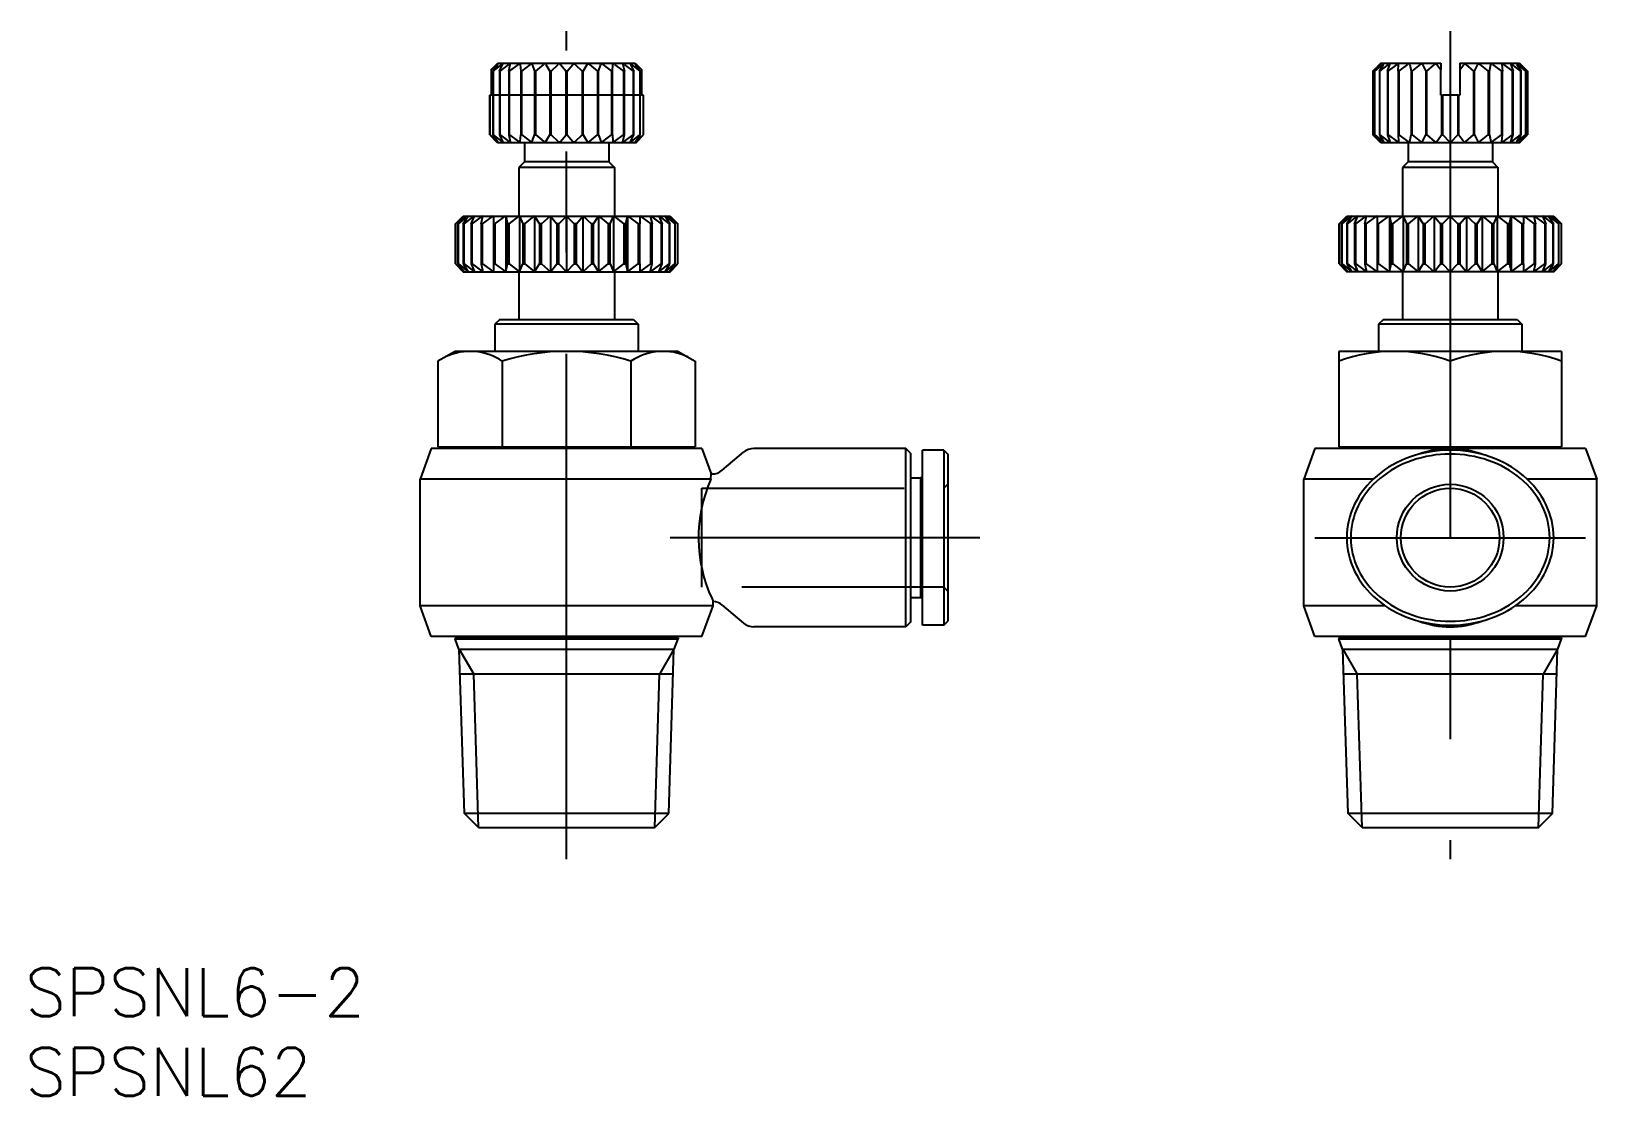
# Model space of a CAD drawing. Extents: x -89.1 to 9.2, y -35 to 31.8.
import ezdxf

# ---------------------------------------------------------------- set-up
doc = ezdxf.new("R2010")
doc.units = 0
doc.linetypes.add('CENTER', pattern=[50.8, 31.75, -6.35, 6.35, -6.35])
doc.linetypes.add('DASHED', pattern=[19.05, 12.7, -6.35])
doc.layers.get('0').update_dxf_attribs({"linetype": 'CONTINUOUS'})
doc.layers.add('CENTER', color=1, linetype='CENTER')
doc.styles.get("Standard").update_dxf_attribs({"font": 'txt.shx', "height": 3, "bigfont": 'bigfont.shx'})

# ---------------------------------------------------------------- blocks, each defined once
blk = doc.blocks.new('*U2')
at = {"color": 7, "linetype": 'CONTINUOUS'}
blk.add_text('SPSNL62', height=3, dxfattribs=at).set_placement((-89.508, -35.044))
blk = doc.blocks.new('*U3')
at = {"color": 7, "linetype": 'CONTINUOUS'}
blk.add_text('SPSNL6-2', height=3, dxfattribs=at).set_placement((-89.508, -30.044))

msp = doc.modelspace()

# ---------------------------------------------------------------- linework, layer by layer
at = {"color": 7, "linetype": 'CONTINUOUS'}
for p, q in [((-60.237, 29.378), (-59.849, 29.721)), ((-60.236, 29.377), (-59.81, 29.8)), ((-60.127, 29.301), (-59.82, 29.721)), ((-60.103, 29.301), (-59.578, 29.722)), ((-59.81, 29.8), (-51.193, 29.8)), ((-59.721, 29.3), (-59.52, 29.721)), ((-59.683, 29.301), (-59.127, 29.722)), ((-59.131, 29.3), (-59.043, 29.72)), ((-59.081, 29.301), (-58.519, 29.722)), ((-58.412, 29.72), (-58.383, 29.3)), ((-58.322, 29.301), (-57.778, 29.722)), ((-57.654, 29.72), (-57.508, 29.3)), ((-57.44, 29.301), (-56.938, 29.722)), ((-56.801, 29.721), (-56.546, 29.301)), ((-56.473, 29.301), (-56.036, 29.722)), ((-55.892, 29.721), (-55.538, 29.301)), ((-55.464, 29.301), (-55.11, 29.721)), ((-54.966, 29.722), (-54.529, 29.301)), ((-54.456, 29.301), (-54.201, 29.721)), ((-54.064, 29.722), (-53.562, 29.301)), ((-53.494, 29.3), (-53.349, 29.72)), ((-53.224, 29.722), (-52.68, 29.301)), ((-52.619, 29.3), (-52.59, 29.72)), ((-52.483, 29.722), (-51.922, 29.301)), ((-51.959, 29.72), (-51.871, 29.3)), ((-51.875, 29.722), (-51.319, 29.301)), ((-51.482, 29.721), (-51.281, 29.3)), ((-51.425, 29.722), (-50.899, 29.301)), ((-51.193, 29.8), (-50.766, 29.377)), ((-51.182, 29.721), (-50.876, 29.301)), ((-51.153, 29.721), (-50.765, 29.378)), ((-4.851, 29.301), (-4.414, 29.722)), ((-4.35, 29.8), (-4.85, 29.3)), ((-4.753, 29.301), (-4.399, 29.721)), ((-4.737, 29.301), (-4.236, 29.722)), ((-4.447, 29.301), (-4.192, 29.721)), ((-4.416, 29.301), (-3.873, 29.722)), ((-4.35, 29.8), (-0.6, 29.8)), ((-3.947, 29.3), (-3.801, 29.72)), ((-3.902, 29.301), (-3.34, 29.722)), ((-3.274, 29.3), (-3.244, 29.72)), ((-3.218, 29.301), (-2.662, 29.722)), ((-2.546, 29.72), (-2.458, 29.3)), ((-2.393, 29.301), (-1.867, 29.722)), ((-1.736, 29.721), (-1.534, 29.3)), ((-1.463, 29.301), (-0.991, 29.722)), ((-0.851, 29.721), (-0.599, 29.378)), ((-0.6, 29.8), (-0.6, 29.377)), ((0.599, 29.378), (0.851, 29.721)), ((0.6, 29.8), (0.6, 29.377)), ((0.6, 29.8), (4.35, 29.8)), ((0.991, 29.722), (1.463, 29.301)), ((1.534, 29.3), (1.736, 29.721)), ((1.867, 29.722), (2.393, 29.301)), ((2.458, 29.3), (2.546, 29.72)), ((2.662, 29.722), (3.218, 29.301)), ((3.244, 29.72), (3.274, 29.3)), ((3.34, 29.722), (3.902, 29.301)), ((3.801, 29.72), (3.947, 29.3)), ((3.873, 29.722), (4.416, 29.301)), ((4.192, 29.721), (4.447, 29.301)), ((4.236, 29.722), (4.737, 29.301)), ((4.35, 29.8), (4.85, 29.3)), ((4.399, 29.721), (4.753, 29.301)), ((4.414, 29.722), (4.851, 29.301)), ((-60.236, 29.377), (-60.236, 27.8)), ((-60.102, 29.3), (-60.125, 29.3)), ((-60.125, 29.3), (-60.125, 25.3)), ((-60.102, 25.3), (-60.102, 29.3)), ((-59.682, 29.3), (-59.72, 29.3)), ((-59.72, 29.3), (-59.72, 25.3)), ((-59.682, 25.3), (-59.682, 29.3)), ((-59.08, 29.3), (-59.131, 29.3)), ((-59.131, 29.3), (-59.131, 25.3)), ((-59.08, 25.3), (-59.08, 29.3)), ((-58.321, 29.3), (-58.383, 29.3)), ((-58.383, 29.3), (-58.383, 25.3)), ((-58.321, 25.3), (-58.321, 29.3)), ((-57.439, 29.3), (-57.509, 29.3)), ((-57.509, 29.3), (-57.509, 25.3)), ((-57.439, 25.3), (-57.439, 29.3)), ((-56.472, 29.3), (-56.547, 29.3)), ((-56.547, 29.3), (-56.547, 25.3)), ((-56.472, 25.3), (-56.472, 29.3)), ((-55.463, 29.3), (-55.54, 29.3)), ((-55.54, 29.3), (-55.54, 25.3)), ((-55.463, 25.3), (-55.463, 29.3)), ((-54.455, 29.3), (-54.53, 29.3)), ((-54.53, 29.3), (-54.53, 25.3)), ((-54.455, 25.3), (-54.455, 29.3)), ((-53.493, 29.3), (-53.564, 29.3)), ((-53.564, 29.3), (-53.564, 25.3)), ((-53.493, 25.3), (-53.493, 29.3)), ((-52.619, 29.3), (-52.682, 29.3)), ((-52.682, 29.3), (-52.682, 25.3)), ((-52.619, 25.3), (-52.619, 29.3)), ((-51.871, 29.3), (-51.923, 29.3)), ((-51.923, 29.3), (-51.923, 25.3)), ((-51.871, 25.3), (-51.871, 29.3)), ((-51.282, 29.3), (-51.32, 29.3)), ((-51.32, 29.3), (-51.32, 25.3)), ((-51.282, 25.3), (-51.282, 29.3)), ((-50.877, 29.3), (-50.9, 29.3)), ((-50.9, 29.3), (-50.9, 25.3)), ((-50.877, 25.3), (-50.877, 29.3)), ((-50.766, 27.8), (-50.766, 29.377)), ((-4.85, 25.3), (-4.85, 29.3)), ((-4.85, 29.3), (-4.85, 29.3)), ((-4.85, 29.3), (-4.85, 25.3)), ((-4.752, 29.3), (-4.752, 25.3)), ((-4.736, 29.3), (-4.752, 29.3)), ((-4.736, 25.3), (-4.736, 29.3)), ((-4.446, 29.3), (-4.446, 25.3)), ((-4.415, 29.3), (-4.446, 29.3)), ((-4.415, 25.3), (-4.415, 29.3)), ((-3.946, 29.3), (-3.946, 25.3)), ((-3.901, 29.3), (-3.946, 29.3)), ((-3.901, 25.3), (-3.901, 29.3)), ((-3.274, 29.3), (-3.274, 25.3)), ((-3.217, 29.3), (-3.274, 29.3)), ((-3.217, 25.3), (-3.217, 29.3)), ((-2.458, 29.3), (-2.458, 25.3)), ((-2.392, 29.3), (-2.458, 29.3)), ((-2.392, 25.3), (-2.392, 29.3)), ((-1.535, 29.3), (-1.535, 25.3)), ((-1.462, 29.3), (-1.535, 29.3)), ((-1.462, 25.3), (-1.462, 29.3)), ((-0.6, 27.8), (-0.6, 29.377)), ((0.6, 29.377), (0.6, 27.8)), ((1.462, 29.3), (1.462, 25.3)), ((1.535, 29.3), (1.462, 29.3)), ((1.535, 25.3), (1.535, 29.3)), ((2.392, 29.3), (2.392, 25.3)), ((2.458, 29.3), (2.392, 29.3)), ((2.458, 25.3), (2.458, 29.3)), ((3.217, 29.3), (3.217, 25.3)), ((3.274, 29.3), (3.217, 29.3)), ((3.274, 25.3), (3.274, 29.3)), ((3.901, 29.3), (3.901, 25.3)), ((3.946, 29.3), (3.901, 29.3)), ((3.946, 25.3), (3.946, 29.3)), ((4.415, 29.3), (4.415, 25.3)), ((4.446, 29.3), (4.415, 29.3)), ((4.446, 25.3), (4.446, 29.3)), ((4.736, 29.3), (4.736, 25.3)), ((4.752, 29.3), (4.736, 29.3)), ((4.752, 25.3), (4.752, 29.3)), ((4.85, 29.3), (4.85, 25.3)), ((4.85, 29.3), (4.85, 29.3)), ((4.85, 29.3), (4.85, 25.3)), ((-60.328, 27.8), (-60.32, 27.8)), ((-60.328, 27.8), (-60.328, 25.3)), ((-60.236, 27.8), (-60.32, 27.8)), ((-60.32, 25.3), (-60.32, 27.8)), ((-50.682, 27.8), (-50.766, 27.8)), ((-50.682, 27.8), (-50.674, 27.8)), ((-50.682, 27.8), (-50.682, 25.3)), ((-50.674, 25.3), (-50.674, 27.8)), ((-0.545, 27.8), (-0.6, 27.8)), ((-0.545, 27.8), (-0.545, 25.3)), ((-0.545, 27.8), (-0.469, 27.8)), ((-0.071, 27.8), (-0.469, 27.8)), ((-0.469, 25.3), (-0.469, 27.8)), ((0.071, 27.8), (-0.071, 27.8)), ((0.469, 27.8), (0.071, 27.8)), ((0.469, 27.8), (0.469, 25.3)), ((0.469, 27.8), (0.545, 27.8)), ((0.6, 27.8), (0.545, 27.8)), ((0.545, 25.3), (0.545, 27.8)), ((-60.33, 25.299), (-59.932, 24.879)), ((-60.328, 25.3), (-60.32, 25.3)), ((-60.321, 25.299), (-59.85, 24.878)), ((-60.127, 25.299), (-59.82, 24.879)), ((-60.125, 25.3), (-60.102, 25.3)), ((-60.103, 25.299), (-59.578, 24.878)), ((-59.93, 24.88), (-59.901, 24.85)), ((-59.851, 24.8), (-59.901, 24.85)), ((-51.151, 24.8), (-59.851, 24.8)), ((-59.721, 25.3), (-59.52, 24.879)), ((-59.72, 25.3), (-59.682, 25.3)), ((-59.683, 25.299), (-59.127, 24.878)), ((-59.131, 25.3), (-59.08, 25.3)), ((-59.131, 25.3), (-59.043, 24.88)), ((-59.081, 25.299), (-58.519, 24.878)), ((-58.412, 24.88), (-58.383, 25.3)), ((-58.383, 25.3), (-58.321, 25.3)), ((-58.322, 25.299), (-57.778, 24.878)), ((-58.151, 24.8), (-58.151, 23.6)), ((-57.654, 24.88), (-57.508, 25.3)), ((-57.509, 25.3), (-57.439, 25.3)), ((-57.44, 25.299), (-56.938, 24.878)), ((-56.801, 24.879), (-56.546, 25.299)), ((-56.547, 25.3), (-56.472, 25.3)), ((-56.473, 25.299), (-56.036, 24.878)), ((-55.892, 24.879), (-55.538, 25.299)), ((-55.54, 25.3), (-55.463, 25.3)), ((-55.464, 25.299), (-55.11, 24.879)), ((-54.966, 24.878), (-54.529, 25.299)), ((-54.53, 25.3), (-54.455, 25.3)), ((-54.456, 25.299), (-54.201, 24.879)), ((-54.064, 24.878), (-53.562, 25.299)), ((-53.564, 25.3), (-53.493, 25.3)), ((-53.494, 25.3), (-53.349, 24.88)), ((-53.224, 24.878), (-52.68, 25.299)), ((-52.851, 24.8), (-52.851, 23.6)), ((-52.682, 25.3), (-52.619, 25.3)), ((-52.619, 25.3), (-52.59, 24.88)), ((-52.483, 24.878), (-51.922, 25.299)), ((-51.959, 24.88), (-51.871, 25.3)), ((-51.923, 25.3), (-51.871, 25.3)), ((-51.875, 24.878), (-51.319, 25.299)), ((-51.482, 24.879), (-51.281, 25.3)), ((-51.425, 24.878), (-50.899, 25.299)), ((-51.32, 25.3), (-51.282, 25.3)), ((-51.182, 24.879), (-50.876, 25.299)), ((-51.153, 24.878), (-50.681, 25.299)), ((-51.151, 24.8), (-51.101, 24.85)), ((-51.101, 24.85), (-51.072, 24.88)), ((-51.07, 24.879), (-50.673, 25.299)), ((-50.9, 25.3), (-50.877, 25.3)), ((-50.682, 25.3), (-50.674, 25.3)), ((-4.851, 25.299), (-4.414, 24.878)), ((-4.85, 25.3), (-4.85, 25.3)), ((-4.35, 24.8), (-4.85, 25.3)), ((-4.753, 25.299), (-4.399, 24.879)), ((-4.752, 25.3), (-4.736, 25.3)), ((-4.737, 25.299), (-4.236, 24.878)), ((-4.447, 25.299), (-4.192, 24.879)), ((-4.446, 25.3), (-4.415, 25.3)), ((-4.416, 25.299), (-3.873, 24.878)), ((4.35, 24.8), (-4.35, 24.8)), ((-3.947, 25.3), (-3.801, 24.88)), ((-3.946, 25.3), (-3.901, 25.3)), ((-3.902, 25.299), (-3.34, 24.878)), ((-3.274, 25.3), (-3.244, 24.88)), ((-3.274, 25.3), (-3.217, 25.3)), ((-3.218, 25.299), (-2.662, 24.878)), ((-2.65, 24.8), (-2.65, 23.6)), ((-2.546, 24.88), (-2.458, 25.3)), ((-2.458, 25.3), (-2.392, 25.3)), ((-2.393, 25.299), (-1.867, 24.878)), ((-1.736, 24.879), (-1.534, 25.3)), ((-1.535, 25.3), (-1.462, 25.3)), ((-1.463, 25.299), (-0.991, 24.878)), ((-0.85, 24.879), (-0.544, 25.299)), ((-0.545, 25.3), (-0.469, 25.3)), ((-0.47, 25.299), (-0.072, 24.879)), ((0.072, 24.879), (0.47, 25.299)), ((0.469, 25.3), (0.545, 25.3)), ((0.544, 25.299), (0.85, 24.879)), ((0.991, 24.878), (1.463, 25.299)), ((1.462, 25.3), (1.535, 25.3)), ((1.534, 25.3), (1.736, 24.879)), ((1.867, 24.878), (2.393, 25.299)), ((2.392, 25.3), (2.458, 25.3)), ((2.458, 25.3), (2.546, 24.88)), ((2.65, 24.8), (2.65, 23.6)), ((2.662, 24.878), (3.218, 25.299)), ((3.217, 25.3), (3.274, 25.3)), ((3.244, 24.88), (3.274, 25.3)), ((3.34, 24.878), (3.902, 25.299)), ((3.801, 24.88), (3.947, 25.3)), ((3.873, 24.878), (4.416, 25.299)), ((3.901, 25.3), (3.946, 25.3)), ((4.192, 24.879), (4.447, 25.299)), ((4.236, 24.878), (4.737, 25.299)), ((4.35, 24.8), (4.85, 25.3)), ((4.399, 24.879), (4.753, 25.299)), ((4.414, 24.878), (4.851, 25.299)), ((4.415, 25.3), (4.446, 25.3)), ((4.736, 25.3), (4.752, 25.3)), ((4.85, 25.3), (4.85, 25.3)), ((-58.151, 23.6), (-58.501, 23.25)), ((-52.851, 23.6), (-58.151, 23.6)), ((-52.851, 23.6), (-52.501, 23.25)), ((-2.65, 23.6), (-3, 23.25)), ((2.65, 23.6), (-2.65, 23.6)), ((2.65, 23.6), (3, 23.25)), ((-52.501, 23.25), (-58.501, 23.25)), ((-58.501, 23.25), (-58.501, 20.2)), ((-52.501, 23.25), (-52.501, 20.2)), ((3, 23.25), (-3, 23.25)), ((-3, 23.25), (-3, 20.2)), ((3, 23.25), (3, 20.2)), ((-62.486, 19.701), (-62.003, 20.201)), ((-62.474, 19.7), (-62.484, 19.7)), ((-62.484, 19.7), (-62.484, 17.2)), ((-62.475, 19.701), (-61.922, 20.202)), ((-62.474, 17.2), (-62.474, 19.7)), ((-62.324, 19.701), (-61.922, 20.201)), ((-62.292, 19.7), (-62.323, 19.7)), ((-62.323, 19.7), (-62.323, 17.2)), ((-62.293, 19.701), (-61.684, 20.202)), ((-62.292, 17.2), (-62.292, 19.7)), ((-62.004, 20.2), (-48.998, 20.2)), ((-61.994, 19.701), (-61.684, 20.201)), ((-61.993, 19.7), (-61.993, 17.2)), ((-61.943, 19.7), (-61.993, 19.7)), ((-61.944, 19.702), (-61.294, 20.202)), ((-61.943, 17.2), (-61.943, 19.7)), ((-61.505, 19.7), (-61.294, 20.2)), ((-61.504, 19.7), (-61.504, 17.2)), ((-61.435, 19.7), (-61.504, 19.7)), ((-61.436, 19.702), (-60.761, 20.202)), ((-61.435, 17.2), (-61.435, 19.7)), ((-60.867, 19.7), (-60.76, 20.2)), ((-60.867, 19.7), (-60.867, 17.2)), ((-60.781, 19.7), (-60.867, 19.7)), ((-60.782, 19.702), (-60.099, 20.202)), ((-60.781, 17.2), (-60.781, 19.7)), ((-60.097, 20.2), (-60.097, 19.7)), ((-60.097, 19.7), (-60.097, 17.2)), ((-59.997, 19.7), (-60.097, 19.7)), ((-59.998, 19.702), (-59.323, 20.202)), ((-59.997, 17.2), (-59.997, 19.7)), ((-59.322, 20.2), (-59.322, 16.7)), ((-59.321, 20.2), (-59.214, 19.7)), ((-59.215, 19.7), (-59.215, 17.2)), ((-59.102, 19.7), (-59.215, 19.7)), ((-59.103, 19.702), (-58.453, 20.202)), ((-59.102, 17.2), (-59.102, 19.7)), ((-58.452, 20.2), (-58.452, 16.7)), ((-58.451, 20.2), (-58.24, 19.7)), ((-58.241, 19.7), (-58.241, 17.2)), ((-58.119, 19.7), (-58.241, 19.7)), ((-58.12, 19.701), (-57.511, 20.202)), ((-58.119, 17.2), (-58.119, 19.7)), ((-57.51, 20.2), (-57.51, 16.7)), ((-57.508, 20.201), (-57.198, 19.701)), ((-57.199, 19.7), (-57.199, 17.2)), ((-57.071, 19.7), (-57.199, 19.7)), ((-57.072, 19.701), (-56.519, 20.202)), ((-57.071, 17.2), (-57.071, 19.7)), ((-56.518, 20.2), (-56.518, 16.7)), ((-56.516, 20.201), (-56.115, 19.701)), ((-56.116, 19.7), (-56.116, 17.2)), ((-55.984, 19.7), (-56.116, 19.7)), ((-55.986, 19.701), (-55.503, 20.201)), ((-55.984, 17.2), (-55.984, 19.7)), ((-55.501, 20.2), (-55.501, 16.7)), ((-55.5, 20.201), (-55.017, 19.701)), ((-55.018, 19.7), (-55.018, 17.2)), ((-54.886, 19.7), (-55.018, 19.7)), ((-54.887, 19.701), (-54.486, 20.201)), ((-54.886, 17.2), (-54.886, 19.7)), ((-54.484, 20.2), (-54.484, 16.7)), ((-54.483, 20.202), (-53.93, 19.701)), ((-53.931, 19.7), (-53.931, 17.2)), ((-53.803, 19.7), (-53.931, 19.7)), ((-53.804, 19.701), (-53.494, 20.201)), ((-53.803, 17.2), (-53.803, 19.7)), ((-53.492, 20.2), (-53.492, 16.7)), ((-53.491, 20.202), (-52.882, 19.701)), ((-52.883, 19.7), (-52.883, 17.2)), ((-52.761, 19.7), (-52.883, 19.7)), ((-52.762, 19.7), (-52.551, 20.2)), ((-52.761, 17.2), (-52.761, 19.7)), ((-52.55, 20.2), (-52.55, 16.7)), ((-52.549, 20.202), (-51.899, 19.702)), ((-51.9, 19.7), (-51.9, 17.2)), ((-51.787, 19.7), (-51.9, 19.7)), ((-51.788, 19.7), (-51.681, 20.2)), ((-51.787, 17.2), (-51.787, 19.7)), ((-51.68, 20.2), (-51.68, 16.7)), ((-51.679, 20.202), (-51.004, 19.702)), ((-51.005, 19.7), (-51.005, 17.2)), ((-50.905, 19.7), (-51.005, 19.7)), ((-50.905, 20.2), (-50.905, 19.7)), ((-50.905, 17.2), (-50.905, 19.7)), ((-50.904, 20.202), (-50.22, 19.702)), ((-50.242, 20.2), (-50.135, 19.7)), ((-50.241, 20.202), (-49.566, 19.702)), ((-50.221, 19.7), (-50.221, 17.2)), ((-50.136, 19.7), (-50.221, 19.7)), ((-50.136, 17.2), (-50.136, 19.7)), ((-49.708, 20.202), (-49.058, 19.702)), ((-49.708, 20.2), (-49.497, 19.7)), ((-49.567, 19.7), (-49.567, 17.2)), ((-49.498, 19.7), (-49.567, 19.7)), ((-49.498, 17.2), (-49.498, 19.7)), ((-49.318, 20.202), (-48.709, 19.701)), ((-49.318, 20.201), (-49.008, 19.701)), ((-49.08, 20.202), (-48.527, 19.701)), ((-49.08, 20.201), (-48.678, 19.701)), ((-49.06, 19.7), (-49.06, 17.2)), ((-49.009, 19.7), (-49.06, 19.7)), ((-49.009, 17.2), (-49.009, 19.7)), ((-49, 20.201), (-48.517, 19.701)), ((-48.71, 19.7), (-48.71, 17.2)), ((-48.679, 19.7), (-48.71, 19.7)), ((-48.679, 17.2), (-48.679, 19.7)), ((-48.528, 19.7), (-48.528, 17.2)), ((-48.518, 19.7), (-48.528, 19.7)), ((-48.518, 17.2), (-48.518, 19.7)), ((-6.985, 19.701), (-6.501, 20.201)), ((-6.983, 19.7), (-6.983, 17.2)), ((-6.973, 19.7), (-6.983, 19.7)), ((-6.974, 19.701), (-6.421, 20.202)), ((-6.973, 17.2), (-6.973, 19.7)), ((-6.823, 19.701), (-6.421, 20.201)), ((-6.822, 19.7), (-6.822, 17.2)), ((-6.791, 19.7), (-6.822, 19.7)), ((-6.792, 19.701), (-6.183, 20.202)), ((-6.791, 17.2), (-6.791, 19.7)), ((-6.5, 20.2), (-6.42, 20.2)), ((-6.493, 19.701), (-6.183, 20.201)), ((-6.492, 19.7), (-6.492, 17.2)), ((-6.442, 19.7), (-6.492, 19.7)), ((-6.443, 19.702), (-5.793, 20.202)), ((-6.442, 17.2), (-6.442, 19.7)), ((-6.42, 20.2), (-6.182, 20.2)), ((-6.182, 20.2), (-5.792, 20.2)), ((-6.004, 19.7), (-5.793, 20.2)), ((-6.003, 19.7), (-6.003, 17.2)), ((-5.934, 19.7), (-6.003, 19.7)), ((-5.935, 19.702), (-5.26, 20.202)), ((-5.934, 17.2), (-5.934, 19.7)), ((-5.792, 20.2), (-5.259, 20.2)), ((-5.366, 19.7), (-5.259, 20.2)), ((-5.366, 19.7), (-5.366, 17.2)), ((-5.28, 19.7), (-5.366, 19.7)), ((-5.281, 19.702), (-4.598, 20.202)), ((-5.28, 17.2), (-5.28, 19.7)), ((-5.259, 20.2), (-4.596, 20.2)), ((-4.596, 20.2), (-4.596, 19.7)), ((-4.596, 20.2), (-3.821, 20.2)), ((-4.596, 19.7), (-4.596, 17.2)), ((-4.496, 19.7), (-4.596, 19.7)), ((-4.497, 19.702), (-3.822, 20.202)), ((-4.496, 17.2), (-4.496, 19.7)), ((-3.821, 20.2), (-3.821, 16.7)), ((-3.821, 20.2), (-2.951, 20.2)), ((-3.82, 20.2), (-3.713, 19.7)), ((-3.714, 19.7), (-3.714, 17.2)), ((-3.601, 19.7), (-3.714, 19.7)), ((-3.602, 19.702), (-2.952, 20.202)), ((-3.601, 17.2), (-3.601, 19.7)), ((-2.951, 20.2), (-2.951, 16.7)), ((-2.951, 20.2), (-2.009, 20.2)), ((-2.95, 20.2), (-2.739, 19.7)), ((-2.74, 19.7), (-2.74, 17.2)), ((-2.618, 19.7), (-2.74, 19.7)), ((-2.619, 19.701), (-2.01, 20.202)), ((-2.618, 17.2), (-2.618, 19.7)), ((-2.009, 20.2), (-2.009, 16.7)), ((-2.009, 20.2), (-1.017, 20.2)), ((-2.007, 20.201), (-1.697, 19.701)), ((-1.698, 19.7), (-1.698, 17.2)), ((-1.57, 19.7), (-1.698, 19.7)), ((-1.571, 19.701), (-1.018, 20.202)), ((-1.57, 17.2), (-1.57, 19.7)), ((-1.017, 20.2), (-1.017, 16.7)), ((-1.017, 20.2), (0, 20.2)), ((-1.015, 20.201), (-0.614, 19.701)), ((-0.615, 19.7), (-0.615, 17.2)), ((-0.483, 19.7), (-0.615, 19.7)), ((-0.485, 19.701), (-0.001, 20.201)), ((-0.483, 17.2), (-0.483, 19.7)), ((0, 20.2), (0, 16.7)), ((0, 20.2), (1.017, 20.2)), ((0.001, 20.201), (0.485, 19.701)), ((0.483, 19.7), (0.483, 17.2)), ((0.615, 19.7), (0.483, 19.7)), ((0.614, 19.701), (1.015, 20.201)), ((0.615, 17.2), (0.615, 19.7)), ((1.017, 20.2), (1.017, 16.7)), ((1.017, 20.2), (2.009, 20.2)), ((1.018, 20.202), (1.571, 19.701)), ((1.57, 19.7), (1.57, 17.2)), ((1.698, 19.7), (1.57, 19.7)), ((1.697, 19.701), (2.007, 20.201)), ((1.698, 17.2), (1.698, 19.7)), ((2.009, 20.2), (2.009, 16.7)), ((2.009, 20.2), (2.951, 20.2)), ((2.01, 20.202), (2.619, 19.701)), ((2.618, 19.7), (2.618, 17.2)), ((2.74, 19.7), (2.618, 19.7)), ((2.739, 19.7), (2.95, 20.2)), ((2.74, 17.2), (2.74, 19.7)), ((2.951, 20.2), (2.951, 16.7)), ((2.951, 20.2), (3.821, 20.2)), ((2.952, 20.202), (3.602, 19.702)), ((3.601, 19.7), (3.601, 17.2)), ((3.714, 19.7), (3.601, 19.7)), ((3.713, 19.7), (3.82, 20.2)), ((3.714, 17.2), (3.714, 19.7)), ((3.821, 20.2), (3.821, 16.7)), ((3.821, 20.2), (4.596, 20.2)), ((3.822, 20.202), (4.497, 19.702)), ((4.496, 19.7), (4.496, 17.2)), ((4.596, 19.7), (4.496, 19.7)), ((4.596, 20.2), (4.596, 19.7)), ((4.596, 20.2), (5.259, 20.2)), ((4.596, 17.2), (4.596, 19.7)), ((4.598, 20.202), (5.281, 19.702)), ((5.259, 20.2), (5.366, 19.7)), ((5.259, 20.2), (5.792, 20.2)), ((5.26, 20.202), (5.935, 19.702)), ((5.28, 19.7), (5.28, 17.2)), ((5.366, 19.7), (5.28, 19.7)), ((5.366, 17.2), (5.366, 19.7)), ((5.792, 20.2), (6.182, 20.2)), ((5.793, 20.202), (6.443, 19.702)), ((5.793, 20.2), (6.004, 19.7)), ((5.934, 19.7), (5.934, 17.2)), ((6.003, 19.7), (5.934, 19.7)), ((6.003, 17.2), (6.003, 19.7)), ((6.182, 20.2), (6.42, 20.2)), ((6.183, 20.202), (6.792, 19.701)), ((6.183, 20.201), (6.493, 19.701)), ((6.42, 20.2), (6.5, 20.2)), ((6.421, 20.202), (6.974, 19.701)), ((6.421, 20.201), (6.823, 19.701)), ((6.442, 19.7), (6.442, 17.2)), ((6.492, 19.7), (6.442, 19.7)), ((6.492, 17.2), (6.492, 19.7)), ((6.501, 20.201), (6.985, 19.701)), ((6.791, 19.7), (6.791, 17.2)), ((6.822, 19.7), (6.791, 19.7)), ((6.822, 17.2), (6.822, 19.7)), ((6.973, 19.7), (6.973, 17.2)), ((6.983, 19.7), (6.973, 19.7)), ((6.983, 17.2), (6.983, 19.7)), ((-62.486, 17.199), (-62.003, 16.699)), ((-62.484, 17.2), (-62.474, 17.2)), ((-62.475, 17.199), (-61.922, 16.698)), ((-62.324, 17.199), (-61.922, 16.699)), ((-62.323, 17.2), (-62.292, 17.2)), ((-62.293, 17.199), (-61.684, 16.698)), ((-61.994, 17.199), (-61.684, 16.699)), ((-61.993, 17.2), (-61.943, 17.2)), ((-61.944, 17.198), (-61.294, 16.698)), ((-61.505, 17.2), (-61.294, 16.7)), ((-61.504, 17.2), (-61.435, 17.2)), ((-61.436, 17.198), (-60.761, 16.698)), ((-60.867, 17.2), (-60.781, 17.2)), ((-60.867, 17.2), (-60.76, 16.7)), ((-60.782, 17.198), (-60.099, 16.698)), ((-60.097, 17.2), (-59.997, 17.2)), ((-60.097, 17.2), (-60.097, 16.7)), ((-59.998, 17.198), (-59.323, 16.698)), ((-59.321, 16.7), (-59.214, 17.2)), ((-59.215, 17.2), (-59.102, 17.2)), ((-59.103, 17.198), (-58.453, 16.698)), ((-58.451, 16.7), (-58.24, 17.2)), ((-58.241, 17.2), (-58.119, 17.2)), ((-58.12, 17.199), (-57.511, 16.698)), ((-57.508, 16.699), (-57.198, 17.199)), ((-57.199, 17.2), (-57.071, 17.2)), ((-57.072, 17.199), (-56.519, 16.698)), ((-56.516, 16.699), (-56.115, 17.199)), ((-56.116, 17.2), (-55.984, 17.2)), ((-55.986, 17.199), (-55.503, 16.699)), ((-55.5, 16.699), (-55.017, 17.199)), ((-55.018, 17.2), (-54.886, 17.2)), ((-54.887, 17.199), (-54.486, 16.699)), ((-54.483, 16.698), (-53.93, 17.199)), ((-53.931, 17.2), (-53.803, 17.2)), ((-53.804, 17.199), (-53.494, 16.699)), ((-53.491, 16.698), (-52.882, 17.199)), ((-52.883, 17.2), (-52.761, 17.2)), ((-52.762, 17.2), (-52.551, 16.7)), ((-52.549, 16.698), (-51.899, 17.198)), ((-51.9, 17.2), (-51.787, 17.2)), ((-51.788, 17.2), (-51.681, 16.7)), ((-51.679, 16.698), (-51.004, 17.198)), ((-51.005, 17.2), (-50.905, 17.2)), ((-50.905, 17.2), (-50.905, 16.7)), ((-50.904, 16.698), (-50.22, 17.198)), ((-50.242, 16.7), (-50.135, 17.2)), ((-50.241, 16.698), (-49.566, 17.198)), ((-50.221, 17.2), (-50.136, 17.2)), ((-49.708, 16.7), (-49.497, 17.2)), ((-49.708, 16.698), (-49.058, 17.198)), ((-49.567, 17.2), (-49.498, 17.2)), ((-49.318, 16.698), (-48.709, 17.199)), ((-49.318, 16.699), (-49.008, 17.199)), ((-49.08, 16.698), (-48.527, 17.199)), ((-49.08, 16.699), (-48.678, 17.199)), ((-49.06, 17.2), (-49.009, 17.2)), ((-49, 16.699), (-48.517, 17.199)), ((-48.71, 17.2), (-48.679, 17.2)), ((-48.528, 17.2), (-48.518, 17.2)), ((-6.985, 17.199), (-6.501, 16.699)), ((-6.983, 17.2), (-6.973, 17.2)), ((-6.974, 17.199), (-6.421, 16.698)), ((-6.823, 17.199), (-6.421, 16.699)), ((-6.822, 17.2), (-6.791, 17.2)), ((-6.792, 17.199), (-6.183, 16.698)), ((-6.493, 17.199), (-6.183, 16.699)), ((-6.492, 17.2), (-6.442, 17.2)), ((-6.443, 17.198), (-5.793, 16.698)), ((-6.004, 17.2), (-5.793, 16.7)), ((-6.003, 17.2), (-5.934, 17.2)), ((-5.935, 17.198), (-5.26, 16.698)), ((-5.366, 17.2), (-5.259, 16.7)), ((-5.366, 17.2), (-5.28, 17.2)), ((-5.281, 17.198), (-4.598, 16.698)), ((-4.596, 17.2), (-4.596, 16.7)), ((-4.596, 17.2), (-4.496, 17.2)), ((-4.497, 17.198), (-3.822, 16.698)), ((-3.82, 16.7), (-3.713, 17.2)), ((-3.714, 17.2), (-3.601, 17.2)), ((-3.602, 17.198), (-2.952, 16.698)), ((-2.95, 16.7), (-2.739, 17.2)), ((-2.74, 17.2), (-2.618, 17.2)), ((-2.619, 17.199), (-2.01, 16.698)), ((-2.007, 16.699), (-1.697, 17.199)), ((-1.698, 17.2), (-1.57, 17.2)), ((-1.571, 17.199), (-1.018, 16.698)), ((-1.015, 16.699), (-0.614, 17.199)), ((-0.615, 17.2), (-0.483, 17.2)), ((-0.485, 17.199), (-0.001, 16.699)), ((0.001, 16.699), (0.485, 17.199)), ((0.483, 17.2), (0.615, 17.2)), ((0.614, 17.199), (1.015, 16.699)), ((1.018, 16.698), (1.571, 17.199)), ((1.57, 17.2), (1.698, 17.2)), ((1.697, 17.199), (2.007, 16.699)), ((2.01, 16.698), (2.619, 17.199)), ((2.618, 17.2), (2.74, 17.2)), ((2.739, 17.2), (2.95, 16.7)), ((2.952, 16.698), (3.602, 17.198)), ((3.601, 17.2), (3.714, 17.2)), ((3.713, 17.2), (3.82, 16.7)), ((3.822, 16.698), (4.497, 17.198)), ((4.496, 17.2), (4.596, 17.2)), ((4.596, 17.2), (4.596, 16.7)), ((4.598, 16.698), (5.281, 17.198)), ((5.259, 16.7), (5.366, 17.2)), ((5.26, 16.698), (5.935, 17.198)), ((5.28, 17.2), (5.366, 17.2)), ((5.793, 16.7), (6.004, 17.2)), ((5.793, 16.698), (6.443, 17.198)), ((5.934, 17.2), (6.003, 17.2)), ((6.183, 16.698), (6.792, 17.199)), ((6.183, 16.699), (6.493, 17.199)), ((6.421, 16.698), (6.974, 17.199)), ((6.421, 16.699), (6.823, 17.199)), ((6.442, 17.2), (6.492, 17.2)), ((6.501, 16.699), (6.985, 17.199)), ((6.791, 17.2), (6.822, 17.2)), ((6.973, 17.2), (6.983, 17.2)), ((-62.005, 16.699), (-49, 16.699)), ((-58.501, 16.7), (-58.501, 13.7)), ((-52.501, 16.7), (-52.501, 13.7)), ((-6.42, 16.7), (-6.5, 16.7)), ((-6.182, 16.7), (-6.42, 16.7)), ((-5.792, 16.7), (-6.182, 16.7)), ((-5.259, 16.7), (-5.792, 16.7)), ((-4.596, 16.7), (-5.259, 16.7)), ((-3.821, 16.7), (-4.596, 16.7)), ((-2.951, 16.7), (-3.821, 16.7)), ((-3, 16.7), (-3, 13.7)), ((-2.009, 16.7), (-2.951, 16.7)), ((-1.017, 16.7), (-2.009, 16.7)), ((0, 16.7), (-1.017, 16.7)), ((1.017, 16.7), (0, 16.7)), ((2.009, 16.7), (1.017, 16.7)), ((2.951, 16.7), (2.009, 16.7)), ((3.821, 16.7), (2.951, 16.7)), ((3, 16.7), (3, 13.7)), ((4.596, 16.7), (3.821, 16.7)), ((5.259, 16.7), (4.596, 16.7)), ((5.792, 16.7), (5.259, 16.7)), ((6.182, 16.7), (5.792, 16.7)), ((6.42, 16.7), (6.182, 16.7)), ((6.5, 16.7), (6.42, 16.7)), ((-59.701, 13.7), (-60.001, 13.4)), ((-51.001, 13.4), (-60.001, 13.4)), ((-60.001, 13.4), (-60.001, 11.7)), ((-59.701, 13.7), (-51.301, 13.7)), ((-51.301, 13.7), (-51.001, 13.4)), ((-51.001, 13.4), (-51.001, 11.7)), ((-4.2, 13.7), (-4.5, 13.4)), ((4.5, 13.4), (-4.5, 13.4)), ((-4.5, 13.4), (-4.5, 11.7)), ((-4.2, 13.7), (4.2, 13.7)), ((4.2, 13.7), (4.5, 13.4)), ((4.5, 13.4), (4.5, 11.7)), ((-62.501, 11.7), (-63.584, 11.075)), ((-63.584, 11.075), (-63.584, 5.7)), ((-61.563, 11.7), (-62.501, 11.7)), ((-55.501, 11.7), (-61.563, 11.7)), ((-59.543, 11.075), (-59.543, 5.7)), ((-49.439, 11.7), (-55.501, 11.7)), ((-51.46, 11.075), (-51.46, 5.7)), ((-48.501, 11.7), (-49.439, 11.7)), ((-48.501, 11.7), (-47.418, 11.075)), ((-47.418, 11.075), (-47.418, 5.7)), ((-7, 11.7), (-7, 11.075)), ((-3.5, 11.7), (-7, 11.7)), ((-7, 11.075), (-7, 5.7)), ((3.5, 11.7), (-3.5, 11.7)), ((7, 11.7), (3.5, 11.7)), ((7, 11.7), (7, 11.075)), ((7, 11.075), (7, 5.7)), ((-64.001, 5.6), (-64.701, 3.677)), ((-47.001, 5.6), (-64.001, 5.6)), ((-63.584, 5.7), (-59.543, 5.7)), ((-61.301, 5.7), (-61.301, 5.6)), ((-59.543, 5.7), (-51.46, 5.7)), ((-51.46, 5.7), (-47.418, 5.7)), ((-49.701, 5.7), (-49.701, 5.6)), ((-47.001, 5.6), (-46.419, 4)), ((-45.722, 4.235), (-44.38, 5.365)), ((-34.201, 5.6), (-43.736, 5.6)), ((-33.901, 5.3), (-34.201, 5.6)), ((-34.201, -5.6), (-34.201, 5.6)), ((-33.901, 5.3), (-33.901, -5.3)), ((-31.801, 5.5), (-33.151, 5.5)), ((-33.151, -5.5), (-33.151, 5.5)), ((-31.801, 5.5), (-31.551, 5.25)), ((-31.801, 5.5), (-31.801, -5.5)), ((-31.551, 5.25), (-31.551, -5.25)), ((-8.5, 5.6), (-9.2, 3.677)), ((8.5, 5.6), (-8.5, 5.6)), ((-7, 5.7), (0, 5.7)), ((-5.8, 5.7), (-5.8, 5.6)), ((0, 5.7), (7, 5.7)), ((5.8, 5.7), (5.8, 5.6)), ((8.5, 5.6), (9.2, 3.677)), ((-46.438, 3.677), (-46.419, 4)), ((-46.366, 4), (-46.419, 4)), ((-46.437, 3.677), (-64.701, 3.677)), ((-64.701, -4.277), (-64.701, 3.677)), ((-33.901, 3.75), (-33.251, 3.75)), ((-33.251, 3.75), (-33.151, 3.85)), ((-33.251, -3.75), (-33.251, 3.75)), ((-4.834, 3.677), (-9.2, 3.677)), ((-9.2, -4.277), (-9.2, 3.677)), ((9.2, 3.677), (4.834, 3.677)), ((9.2, -4.277), (9.2, 3.677)), ((-46.366, -3.848), (-46.301, -4.002)), ((-33.901, -3.75), (-33.251, -3.75)), ((-33.251, -3.75), (-33.151, -3.85)), ((-46.301, -4.277), (-64.701, -4.277)), ((-64.001, -6.2), (-64.701, -4.277)), ((-47.001, -6.2), (-46.301, -4.277)), ((-46.301, -4.277), (-46.301, -4.002)), ((-45.722, -4.235), (-44.38, -5.365)), ((-4.087, -4.277), (-9.2, -4.277)), ((-8.5, -6.2), (-9.2, -4.277)), ((9.2, -4.277), (4.087, -4.277)), ((8.5, -6.2), (9.2, -4.277)), ((-34.201, -5.6), (-43.736, -5.6)), ((-33.901, -5.3), (-34.201, -5.6)), ((-31.801, -5.5), (-33.151, -5.5)), ((-31.801, -5.5), (-31.551, -5.25)), ((-47.001, -6.2), (-64.001, -6.2)), ((-62.501, -6.3), (-48.501, -6.3)), ((-62.501, -6.3), (-62.501, -6.35)), ((-62.501, -6.35), (-48.501, -6.35)), ((-62.265, -7), (-62.501, -6.35)), ((-61.301, -6.2), (-61.301, -6.3)), ((-49.701, -6.2), (-49.701, -6.3)), ((-48.738, -7), (-48.501, -6.35)), ((-48.501, -6.3), (-48.501, -6.35)), ((8.5, -6.2), (-8.5, -6.2)), ((-7, -6.3), (7, -6.3)), ((-7, -6.3), (-7, -6.35)), ((-7, -6.35), (7, -6.35)), ((-6.763, -7), (-7, -6.35)), ((-5.8, -6.2), (-5.8, -6.3)), ((5.8, -6.2), (5.8, -6.3)), ((6.763, -7), (7, -6.35)), ((7, -6.3), (7, -6.35)), ((-62.265, -7), (-48.738, -7)), ((-61.919, -17.316), (-62.242, -7)), ((-49.083, -17.316), (-48.76, -7)), ((-6.763, -7), (6.763, -7)), ((-6.418, -17.316), (-6.741, -7)), ((6.418, -17.316), (6.741, -7)), ((-48.809, -8.567), (-62.193, -8.567)), ((6.692, -8.567), (-6.692, -8.567)), ((-49.083, -17.316), (-61.919, -17.316)), ((-61.036, -18.2), (-61.919, -17.316)), ((-49.966, -18.2), (-49.083, -17.316)), ((6.418, -17.316), (-6.418, -17.316)), ((-5.535, -18.2), (-6.418, -17.316)), ((5.535, -18.2), (6.418, -17.316)), ((-61.036, -18.2), (-49.966, -18.2)), ((-5.535, -18.2), (5.535, -18.2))]:
    msp.add_line(p, q, dxfattribs=at)
at = {"color": 3, "linetype": 'DASHED'}
for p, q in [((-50.766, 27.8), (-60.236, 27.8)), ((-47.001, -3.1), (-47.001, 3.1)), ((-47.001, 3.1), (-31.801, 3.1)), ((-31.551, 3.35), (-31.801, 3.1)), ((-31.801, 3.1), (-31.801, -3.1)), ((-31.801, -3.1), (-47.001, -3.1)), ((-31.551, -3.35), (-31.801, -3.1))]:
    msp.add_line(p, q, dxfattribs=at)
at = {"color": 3, "linetype": 'CONTINUOUS'}
for p, q in [((-62.242, -7), (-61.337, -8.567)), ((-48.76, -7), (-49.665, -8.567)), ((-6.741, -7), (-5.836, -8.567)), ((6.741, -7), (5.836, -8.567)), ((-61.036, -18.2), (-61.337, -8.567)), ((-49.966, -18.2), (-49.665, -8.567)), ((-5.535, -18.2), (-5.836, -8.567)), ((5.535, -18.2), (5.836, -8.567))]:
    msp.add_line(p, q, dxfattribs=at)
at = {"color": 7, "linetype": 'CONTINUOUS'}
for points in [[(-6.5, 0, 0), (-6.492, -0.27, 0), (-6.469, -0.539, 0), (-6.43, -0.807, 0), (-6.375, -1.073, 0), (-6.305, -1.336, 0), (-6.22, -1.597, 0), (-6.12, -1.853, 0), (-6.005, -2.105, 0), (-5.876, -2.352, 0), (-5.732, -2.593, 0), (-5.575, -2.828, 0), (-5.405, -3.056, 0), (-5.221, -3.276, 0), (-5.025, -3.489, 0), (-4.816, -3.694, 0), (-4.596, -3.889, 0), (-4.365, -4.075, 0), (-4.124, -4.252, 0), (-3.872, -4.418, 0), (-3.611, -4.573, 0), (-3.342, -4.718, 0), (-3.064, -4.851, 0), (-2.779, -4.972, 0), (-2.487, -5.081, 0), (-2.19, -5.179, 0), (-1.887, -5.263, 0), (-1.579, -5.335, 0), (-1.268, -5.394, 0), (-0.954, -5.441, 0), (-0.637, -5.474, 0), (-0.319, -5.493, 0), (0, -5.5, 0), (0.319, -5.493, 0), (0.637, -5.474, 0), (0.954, -5.441, 0), (1.268, -5.394, 0), (1.579, -5.335, 0), (1.887, -5.263, 0), (2.19, -5.179, 0), (2.487, -5.081, 0), (2.779, -4.972, 0), (3.064, -4.851, 0), (3.342, -4.718, 0), (3.611, -4.573, 0), (3.872, -4.418, 0), (4.124, -4.252, 0), (4.365, -4.075, 0), (4.596, -3.889, 0), (4.816, -3.694, 0), (5.025, -3.489, 0), (5.221, -3.276, 0), (5.405, -3.056, 0), (5.575, -2.828, 0), (5.732, -2.593, 0), (5.876, -2.352, 0), (6.005, -2.105, 0), (6.12, -1.853, 0), (6.22, -1.597, 0), (6.305, -1.336, 0), (6.375, -1.073, 0), (6.43, -0.807, 0), (6.469, -0.539, 0), (6.492, -0.27, 0), (6.5, 0, 0), (6.492, 0.27, 0), (6.469, 0.539, 0), (6.43, 0.807, 0), (6.375, 1.073, 0), (6.305, 1.336, 0), (6.22, 1.597, 0), (6.12, 1.853, 0), (6.005, 2.105, 0), (5.876, 2.352, 0), (5.732, 2.593, 0), (5.575, 2.828, 0), (5.405, 3.056, 0), (5.221, 3.276, 0), (5.025, 3.489, 0), (4.816, 3.694, 0), (4.596, 3.889, 0), (4.365, 4.075, 0), (4.124, 4.252, 0), (3.872, 4.418, 0), (3.611, 4.573, 0), (3.342, 4.718, 0), (3.064, 4.851, 0), (2.779, 4.972, 0), (2.487, 5.081, 0), (2.19, 5.179, 0), (1.887, 5.263, 0), (1.579, 5.335, 0), (1.268, 5.394, 0), (0.954, 5.441, 0), (0.637, 5.474, 0), (0.319, 5.493, 0), (0, 5.5, 0), (-0.319, 5.493, 0), (-0.637, 5.474, 0), (-0.954, 5.441, 0), (-1.268, 5.394, 0), (-1.579, 5.335, 0), (-1.887, 5.263, 0), (-2.19, 5.179, 0), (-2.487, 5.081, 0), (-2.779, 4.972, 0), (-3.064, 4.851, 0), (-3.342, 4.718, 0), (-3.611, 4.573, 0), (-3.872, 4.418, 0), (-4.124, 4.252, 0), (-4.365, 4.075, 0), (-4.596, 3.889, 0), (-4.816, 3.694, 0), (-5.025, 3.489, 0), (-5.221, 3.276, 0), (-5.405, 3.056, 0), (-5.575, 2.828, 0), (-5.732, 2.593, 0), (-5.876, 2.352, 0), (-6.005, 2.105, 0), (-6.12, 1.853, 0), (-6.22, 1.597, 0), (-6.305, 1.336, 0), (-6.375, 1.073, 0), (-6.43, 0.807, 0), (-6.469, 0.539, 0), (-6.492, 0.27, 0), (-6.5, 0, 0)], [(-6.25, 0, 0), (-6.242, -0.258, 0), (-6.22, -0.515, 0), (-6.182, -0.77, 0), (-6.13, -1.024, 0), (-6.063, -1.276, 0), (-5.981, -1.524, 0), (-5.885, -1.769, 0), (-5.774, -2.009, 0), (-5.65, -2.245, 0), (-5.512, -2.475, 0), (-5.361, -2.699, 0), (-5.197, -2.917, 0), (-5.02, -3.127, 0), (-4.831, -3.331, 0), (-4.631, -3.526, 0), (-4.419, -3.712, 0), (-4.197, -3.89, 0), (-3.965, -4.058, 0), (-3.723, -4.217, 0), (-3.472, -4.365, 0), (-3.213, -4.503, 0), (-2.946, -4.63, 0), (-2.672, -4.746, 0), (-2.392, -4.85, 0), (-2.106, -4.943, 0), (-1.814, -5.024, 0), (-1.519, -5.093, 0), (-1.219, -5.149, 0), (-0.917, -5.193, 0), (-0.613, -5.225, 0), (-0.307, -5.244, 0), (0, -5.25, 0), (0.307, -5.244, 0), (0.613, -5.225, 0), (0.917, -5.193, 0), (1.219, -5.149, 0), (1.519, -5.093, 0), (1.814, -5.024, 0), (2.106, -4.943, 0), (2.392, -4.85, 0), (2.672, -4.746, 0), (2.946, -4.63, 0), (3.213, -4.503, 0), (3.472, -4.365, 0), (3.723, -4.217, 0), (3.965, -4.058, 0), (4.197, -3.89, 0), (4.419, -3.712, 0), (4.631, -3.526, 0), (4.831, -3.331, 0), (5.02, -3.127, 0), (5.197, -2.917, 0), (5.361, -2.699, 0), (5.512, -2.475, 0), (5.65, -2.245, 0), (5.774, -2.009, 0), (5.885, -1.769, 0), (5.981, -1.524, 0), (6.063, -1.276, 0), (6.13, -1.024, 0), (6.182, -0.77, 0), (6.22, -0.515, 0), (6.242, -0.258, 0), (6.25, 0, 0), (6.242, 0.258, 0), (6.22, 0.515, 0), (6.182, 0.77, 0), (6.13, 1.024, 0), (6.063, 1.276, 0), (5.981, 1.524, 0), (5.885, 1.769, 0), (5.774, 2.009, 0), (5.65, 2.245, 0), (5.512, 2.475, 0), (5.361, 2.699, 0), (5.197, 2.917, 0), (5.02, 3.127, 0), (4.831, 3.331, 0), (4.631, 3.526, 0), (4.419, 3.712, 0), (4.197, 3.89, 0), (3.965, 4.058, 0), (3.723, 4.217, 0), (3.472, 4.365, 0), (3.213, 4.503, 0), (2.946, 4.63, 0), (2.672, 4.746, 0), (2.392, 4.85, 0), (2.106, 4.943, 0), (1.814, 5.024, 0), (1.519, 5.093, 0), (1.219, 5.149, 0), (0.917, 5.193, 0), (0.613, 5.225, 0), (0.307, 5.244, 0), (0, 5.25, 0), (-0.307, 5.244, 0), (-0.613, 5.225, 0), (-0.917, 5.193, 0), (-1.219, 5.149, 0), (-1.519, 5.093, 0), (-1.814, 5.024, 0), (-2.106, 4.943, 0), (-2.392, 4.85, 0), (-2.672, 4.746, 0), (-2.946, 4.63, 0), (-3.213, 4.503, 0), (-3.472, 4.365, 0), (-3.723, 4.217, 0), (-3.965, 4.058, 0), (-4.197, 3.89, 0), (-4.419, 3.712, 0), (-4.631, 3.526, 0), (-4.831, 3.331, 0), (-5.02, 3.127, 0), (-5.197, 2.917, 0), (-5.361, 2.699, 0), (-5.512, 2.475, 0), (-5.65, 2.245, 0), (-5.774, 2.009, 0), (-5.885, 1.769, 0), (-5.981, 1.524, 0), (-6.063, 1.276, 0), (-6.13, 1.024, 0), (-6.182, 0.77, 0), (-6.22, 0.515, 0), (-6.242, 0.258, 0), (-6.25, 0, 0)]]:
    msp.add_polyline3d(points, dxfattribs=at)
for radius in [3.35, 3.1]:
    msp.add_circle((0, 0), radius, dxfattribs=at)
for centre, radius, start, end in [((-60.13, 30.147), 0.51, 303.36176, 308.00975), ((-59.862, 29.769), 0.0636, 311.42632, 338.13767), ((-59.806, 29.736), 0.0134, 81.4527, 138.17899), ((-59.806, 29.747), 0.00383, 327.41375, 40.7966), ((-59.338, 29.346), 0.446, 115.48221, 122.47007), ((-59.523, 29.734), 0.0155, 54.58402, 118.18321), ((-59.536, 29.738), 0.0241, 312.7646, 21.41472), ((-51.995, 16.022), 15.445, 117.31381, 117.50132), ((-59.064, 29.706), 0.0438, 69.44328, 115.26521), ((-59.062, 29.73), 0.0214, 332.02894, 49.26385), ((-58.379, 29.49), 0.271, 107.28263, 120.97811), ((-58.446, 29.717), 0.0342, 5.30682, 113.64025), ((-57.679, 29.577), 0.175, 106.13461, 124.50189), ((-57.704, 29.694), 0.057, 27.77574, 114.46479), ((-56.852, 29.608), 0.142, 98.09031, 127.13921), ((-56.86, 29.677), 0.0737, 36.97523, 99.5809), ((-55.964, 29.652), 0.0976, 43.92927, 136.07073), ((-55.038, 29.652), 0.0976, 43.92927, 136.07073), ((-54.142, 29.677), 0.0737, 80.4191, 143.02477), ((-54.15, 29.608), 0.142, 52.86079, 81.90969), ((-53.298, 29.694), 0.057, 65.53521, 152.22426), ((-53.323, 29.577), 0.175, 55.49811, 73.86539), ((-52.556, 29.717), 0.0342, 66.35975, 174.69318), ((-52.623, 29.49), 0.271, 59.02189, 72.71737), ((-51.94, 29.73), 0.0214, 130.73615, 207.97106), ((-51.938, 29.706), 0.0438, 64.73479, 110.55672), ((-59.007, 16.022), 15.445, 62.49868, 62.68619), ((-51.466, 29.738), 0.0241, 158.58528, 227.2354), ((-51.479, 29.734), 0.0155, 61.81679, 125.41598), ((-51.664, 29.346), 0.446, 57.52993, 64.51779), ((-51.196, 29.747), 0.00383, 139.2034, 212.58625), ((-51.197, 29.736), 0.0134, 41.82101, 98.5473), ((-51.14, 29.769), 0.0636, 201.86233, 228.57368), ((-50.872, 30.147), 0.51, 231.99025, 236.63824), ((-24.545, 56.698), 33.66, 306.73153, 306.81233), ((-4.636, 29.947), 0.327, 316.32704, 322.67164), ((-4.376, 29.749), 0.000696, 315.52727, 73.34761), ((-4.078, 29.503), 0.27, 113.87965, 125.85272), ((-4.243, 29.762), 0.0662, 321.19008, 344.19077), ((-4.185, 29.745), 0.00501, 349.42007, 116.49413), ((-3.761, 29.563), 0.194, 106.90825, 125.07194), ((-3.811, 29.737), 0.0137, 5.95961, 118.65838), ((-3.827, 29.736), 0.03, 329.00312, 4.336), ((-3.25, 29.597), 0.154, 96.34904, 125.73803), ((-3.268, 29.726), 0.024, 346.18026, 88.97758), ((-2.542, 29.53), 0.226, 104.65339, 121.89882), ((-2.586, 29.709), 0.0418, 15.4045, 108.94603), ((-1.785, 29.615), 0.135, 89.9965, 127.67205), ((-1.787, 29.691), 0.0593, 30.462, 88.32723), ((-0.921, 29.649), 0.101, 45.44608, 134.09174), ((0.921, 29.649), 0.101, 45.90826, 134.55392), ((1.787, 29.691), 0.0593, 91.67277, 149.538), ((1.785, 29.615), 0.135, 52.32795, 90.0035), ((2.586, 29.709), 0.0418, 71.05397, 164.5955), ((2.542, 29.53), 0.226, 58.10118, 75.34661), ((3.268, 29.726), 0.024, 91.02242, 193.81974), ((3.25, 29.597), 0.154, 54.26197, 83.65096), ((3.811, 29.737), 0.0137, 61.34162, 174.04039), ((3.827, 29.736), 0.03, 175.664, 210.99688), ((3.761, 29.563), 0.194, 54.92806, 73.09175), ((4.185, 29.745), 0.00501, 63.50587, 190.57993), ((4.243, 29.762), 0.0662, 195.80923, 218.80992), ((4.078, 29.503), 0.27, 54.14728, 66.12035), ((4.376, 29.749), 0.000696, 106.65239, 224.47273), ((4.636, 29.947), 0.327, 217.32836, 223.67296), ((24.545, 56.698), 33.66, 233.18767, 233.26847), ((-60.13, 24.453), 0.51, 51.99025, 56.63824), ((-59.862, 24.831), 0.0636, 21.86233, 48.57368), ((-59.806, 24.864), 0.0134, 221.82101, 278.5473), ((-59.806, 24.853), 0.00383, 319.2034, 32.58625), ((-59.338, 25.254), 0.446, 237.52993, 244.51779), ((-59.523, 24.866), 0.0155, 241.81679, 305.41598), ((-59.536, 24.862), 0.0241, 338.58528, 47.2354), ((-51.995, 38.578), 15.445, 242.49868, 242.68619), ((-59.064, 24.894), 0.0438, 244.73479, 290.55672), ((-59.062, 24.87), 0.0214, 310.73615, 27.97106), ((-58.379, 25.11), 0.271, 239.02189, 252.71737), ((-58.446, 24.883), 0.0342, 246.35975, 354.69318), ((-57.679, 25.023), 0.175, 235.49811, 253.86539), ((-57.704, 24.906), 0.057, 245.53521, 332.22426), ((-56.852, 24.992), 0.142, 232.86079, 261.90969), ((-56.86, 24.923), 0.0737, 260.4191, 323.02477), ((-55.964, 24.948), 0.0976, 223.92927, 316.07073), ((-55.038, 24.948), 0.0976, 223.92927, 316.07073), ((-54.142, 24.923), 0.0737, 216.97523, 279.5809), ((-54.15, 24.992), 0.142, 278.09031, 307.13921), ((-53.298, 24.906), 0.057, 207.77574, 294.46479), ((-53.323, 25.023), 0.175, 286.13461, 304.50189), ((-52.556, 24.883), 0.0342, 185.30682, 293.64025), ((-52.623, 25.11), 0.271, 287.28263, 300.97811), ((-51.94, 24.87), 0.0214, 152.02894, 229.26385), ((-51.938, 24.894), 0.0438, 249.44328, 295.26521), ((-59.007, 38.578), 15.445, 297.31381, 297.50132), ((-51.466, 24.862), 0.0241, 132.7646, 201.41472), ((-51.479, 24.866), 0.0155, 234.58402, 298.18321), ((-51.664, 25.254), 0.446, 295.48221, 302.47007), ((-51.196, 24.853), 0.00383, 147.41375, 220.7966), ((-51.14, 24.831), 0.0636, 131.42632, 158.13767), ((-51.197, 24.864), 0.0134, 261.4527, 318.17899), ((-50.872, 24.453), 0.51, 123.36176, 128.00975), ((-24.545, -2.098), 33.66, 53.18767, 53.26847), ((-4.636, 24.653), 0.327, 37.32836, 43.67296), ((-4.376, 24.851), 0.000696, 286.65239, 44.47273), ((-4.078, 25.097), 0.27, 234.14728, 246.12035), ((-4.243, 24.838), 0.0662, 15.80923, 38.80992), ((-4.185, 24.855), 0.00501, 243.50587, 10.57993), ((-3.761, 25.037), 0.194, 234.92806, 253.09175), ((-3.811, 24.863), 0.0137, 241.34162, 354.04039), ((-3.827, 24.864), 0.03, 355.664, 30.99688), ((-3.25, 25.003), 0.154, 234.26197, 263.65096), ((-3.268, 24.874), 0.024, 271.02242, 13.81974), ((-2.542, 25.07), 0.226, 238.10118, 255.34661), ((-2.586, 24.891), 0.0418, 251.05397, 344.5955), ((-1.785, 24.985), 0.135, 232.32795, 270.0035), ((-1.787, 24.909), 0.0593, 271.67277, 329.538), ((-0.921, 24.951), 0.101, 225.90826, 314.55392), ((0, 24.949), 0.0987, 224.22152, 315.77848), ((0.921, 24.951), 0.101, 225.44608, 314.09174), ((1.787, 24.909), 0.0593, 210.462, 268.32723), ((1.785, 24.985), 0.135, 269.9965, 307.67205), ((2.586, 24.891), 0.0418, 195.4045, 288.94603), ((2.542, 25.07), 0.226, 284.65339, 301.89882), ((3.268, 24.874), 0.024, 166.18026, 268.97758), ((3.25, 25.003), 0.154, 276.34904, 305.73803), ((3.827, 24.864), 0.03, 149.00312, 184.336), ((3.811, 24.863), 0.0137, 185.95961, 298.65838), ((3.761, 25.037), 0.194, 286.90825, 305.07194), ((4.243, 24.838), 0.0662, 141.19008, 164.19077), ((4.185, 24.855), 0.00501, 169.42007, 296.49413), ((4.078, 25.097), 0.27, 293.87965, 305.85272), ((4.636, 24.653), 0.327, 136.32704, 142.67164), ((4.376, 24.851), 0.000696, 135.52727, 253.34761), ((24.545, -2.098), 33.66, 126.73153, 126.81233), ((-61.563, 8.122), 3.578, 55.61575, 115.61575), ((-55.501, -1.675), 13.375, 72.41205, 107.58795), ((-49.439, 8.122), 3.578, 64.38425, 124.38425), ((-3.5, 1.591), 10.109, 69.74384, 110.25616), ((3.5, 1.591), 10.109, 69.74384, 110.25616), ((-43.736, 4.6), 1, 90, 130.10091), ((0, 0), 5.6, 69.32801, 110.67199), ((-46.366, 5), 1, 270, 310.10091), ((-38.109, -0.008), 9.106, 156.13418, 204.94537), ((-46.366, -5), 1, 49.89909, 86.275), ((-43.736, -4.6), 1, 229.89909, 270), ((0, 0), 5.6, 249.32801, 290.67199)]:
    msp.add_arc(centre, radius, start, end, dxfattribs=at)
at = {"layer": 'CENTER', "color": 1, "linetype": 'CENTER'}
for p, q in [((-55.501, -20.2), (-55.501, 31.8)), ((0, 31.8), (0, -20.2)), ((-29.551, 0), (-49.001, 0)), ((-8.5, 0), (8.5, 0))]:
    msp.add_line(p, q, dxfattribs=at)

# ---------------------------------------------------------------- block references
at = {"color": 7, "linetype": 'CONTINUOUS'}
for name in ['*U3', '*U2']:
    msp.add_blockref(name, (0, 0), dxfattribs=at)

doc.saveas('drawing.dxf')
